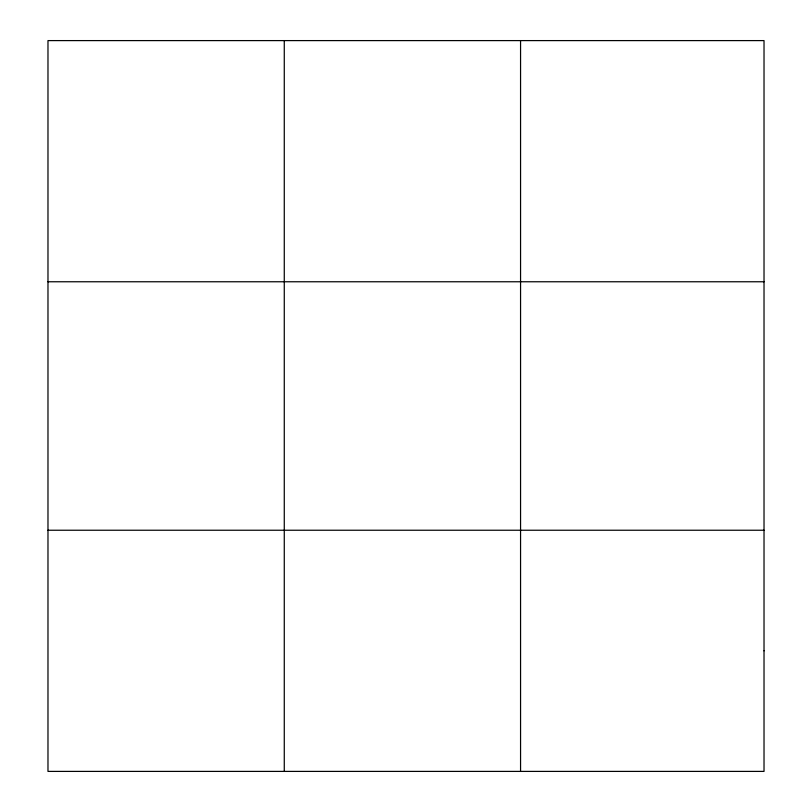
<?xml version="1.0" encoding="UTF-8"?>
<svg xmlns="http://www.w3.org/2000/svg" width="812" height="812" viewBox="0 0 812 812"><rect width="100%" height="100%" fill="white"/><g stroke="black" fill="none" stroke-linecap="round" stroke-linejoin="round"><path stroke-width="1.22" d="M284.271 771.4L284.271 40.6M520.563 771.4L520.563 40.6M47.979 281.764L764.021 281.764M47.979 530.236L764.021 530.236M764.021 650.818L764.021 771.4L47.979 771.4L47.979 40.6L764.021 40.6L764.021 650.818"/></g></svg>
